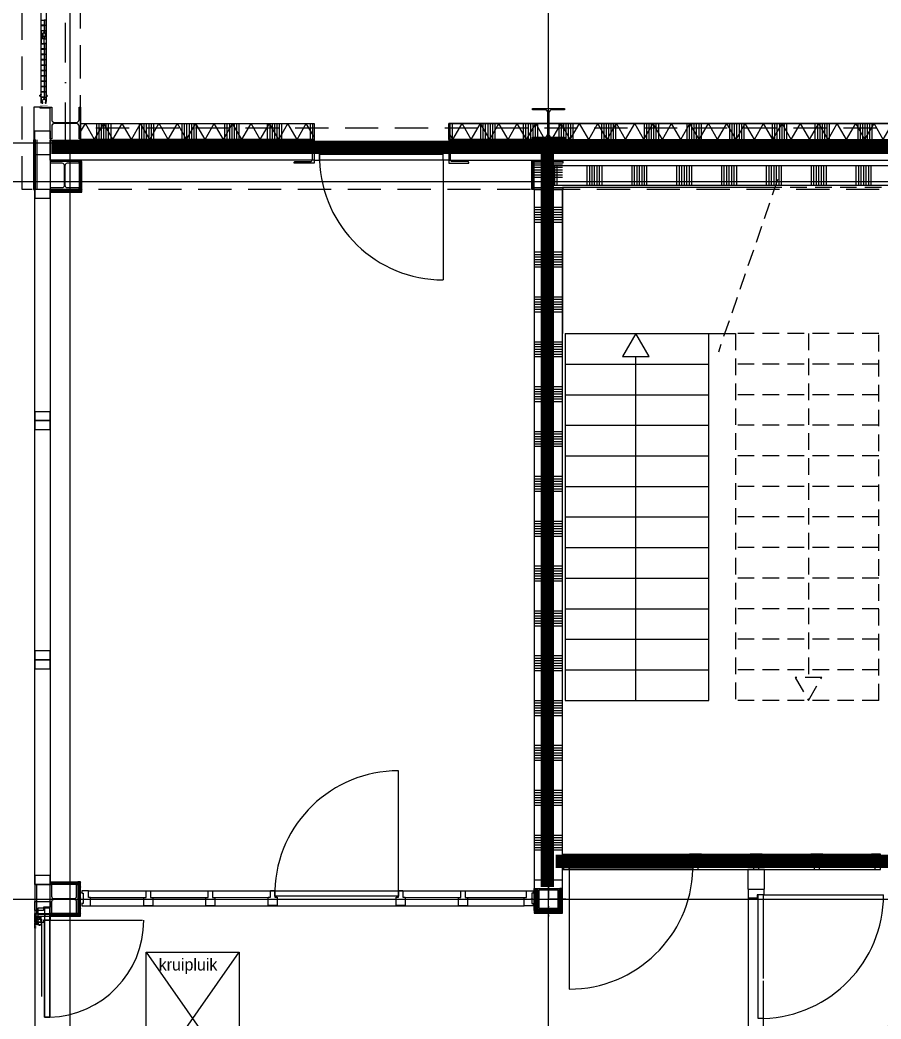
# Model space of a CAD drawing. Header units: millimetres. Extents: x -10134 to 185601, y -10232 to 93662.
# Drawn here: x 29807 to 36287, y 11418 to 18936 of the extents above; entities that cross this region are included whole.
import ezdxf

# ---------------------------------------------------------------- set-up
doc = ezdxf.new("R2010")
doc.units = ezdxf.units.MM
doc.header["$LTSCALE"] = 100
for name, pattern in [('B0301', [2.5, 1.25, -0.625, 0, -0.625]), ('B0302', [6, 3, -1.5, 0, -1.5]), ('B0402', [1.875, 1.25, -0.625]), ('B0403', [3.75, 2.5, -1.25]), ('HIDDEN', [9.525, 6.35, -3.175])]:
    doc.linetypes.add(name, pattern=pattern)
for name, color, linetype in [('A--L21', 8, 'Continuous'), ('A--L22', 8, 'Continuous'), ('A--L24', 8, 'Continuous'), ('A--L28', 8, 'Continuous'), ('A--L31', 8, 'Continuous'), ('A--L32', 8, 'Continuous'), ('A--L65', 1, 'Continuous'), ('A-A22', 8, 'Continuous'), ('AL$7A---_STRAMIEN', 1, 'Continuous'), ('ARCEER_ISO', 8, 'Continuous')]:
    doc.layers.add(name, color=color, linetype=linetype)
doc.styles.get("Standard").update_dxf_attribs({"font": 'b-gbp3.shx'})
pattern_1 = [(225, (30079.8289, 18486.5482), (0.3535534, -0.3535534), []), (315, (30079.8289, 18486.5482), (1.0606602, -0.3535534), [1.25, -0.75])]

msp = doc.modelspace()

# ---------------------------------------------------------------- hatches: boundary and pattern name
at = {"layer": 'A--L21'}
h = msp.add_hatch(dxfattribs=at)
h.set_pattern_fill('ANSI38', color=256, scale=4, angle=-180, style=0)
h.set_pattern_definition(pattern_1)
edge = h.paths.add_edge_path()
edge.add_arc((29963.9, 18369.5), 0.8, 78.27723, 180)
edge.add_line((29963.1, 18369.5), (29963.1, 18365.1))
edge.add_arc((29964.1, 18365.1), 1, 180, 238.76814)
edge.add_line((29963.6, 18364.3), (29964.7, 18359.6))
edge.add_arc((29964.1, 18357.7), 2, 0, 72.30359, ccw=False)
edge.add_arc((29965.6, 18357.7), 0.52, 184.18545, 357.82829, ccw=False)
edge.add_arc((29963.8, 18357.2), 1.37, 19.60333, 84.60406)
edge.add_arc((29972.6, 18366.6), 11.8, 179.50921, 222.36036, ccw=False)
edge.add_arc((29961, 18366.7), 0.202, 36.33934, 193.66752, ccw=False)
edge.add_line((29961.2, 18366.8), (29961.3, 18366.6))
edge.add_arc((29961.4, 18366.8), 0.2, 218.64283, 360)
edge.add_line((29961.6, 18366.8), (29961.6, 18368.5))
edge.add_arc((29961.4, 18368.5), 0.2, 360, 450)
edge.add_line((29961.4, 18368.7), (29959.7, 18368.7))
edge.add_arc((29959.5, 18367.6), 1.09, 80.83193, 201.37347)
edge.add_arc((29949.4, 18364.5), 9.57, -11.31157, 16.77065, ccw=False)
edge.add_arc((29958.5, 18362.7), 0.3, 270, 342.84231, ccw=False)
edge.add_line((29958.5, 18362.4), (29957.6, 18362.4))
edge.add_arc((29957.6, 18362.8), 0.4, 189.1527, 272.21654, ccw=False)
edge.add_line((29957.2, 18362.7), (29957, 18368.4))
edge.add_arc((29959, 18368.4), 2, 98.59263, 180.01479, ccw=False)
edge.add_line((29958.7, 18370.4), (29961.9, 18370.6))
edge.add_arc((29961.9, 18372.6), 2, 270.51276, 308.58413)
edge.add_line((29963.1, 18371), (29965.5, 18376.4))
edge.add_arc((29965.8, 18376.1), 0.4, -52.97068, 132.29592, ccw=False)
edge.add_line((29966, 18375.7), (29964.1, 18370.3))
h = msp.add_hatch(dxfattribs=at)
h.set_pattern_fill('ANSI33', color=256, scale=4, angle=-180, style=0)
h.set_pattern_definition([(225, (30079.8289, 18486.5482), (0.7071068, -0.7071068), []), (225, (30079.1218, 18486.5482), (0.7071068, -0.7071068), [0.5, -0.25])])
edge = h.paths.add_edge_path()
edge.add_arc((29977.1, 18288.7), 0.2, 224.99865, 270)
edge.add_line((29977.1, 18288.5), (29985.1, 18288.5))
edge.add_arc((29985.1, 18288.7), 0.2, 270, 314.99948)
edge.add_line((29985.3, 18288.5), (29985.4, 18288.6))
edge.add_arc((29985.5, 18288.5), 0.2, 45.00052, 134.99948, ccw=False)
edge.add_line((29985.7, 18288.6), (29985.8, 18288.5))
edge.add_arc((29985.9, 18288.7), 0.2, 225.00052, 270)
edge.add_line((29985.9, 18288.5), (29993.9, 18288.5))
edge.add_arc((29993.9, 18288.7), 0.2, 270, 315.00135)
edge.add_line((29994.1, 18288.5), (29994.5, 18288.9))
edge.add_arc((29994.6, 18288.8), 0.2, 90, 135.00135, ccw=False)
edge.add_line((29994.6, 18289), (30003.4, 18289))
edge.add_arc((30003.4, 18288.8), 0.2, 45.00051, 90, ccw=False)
edge.add_line((30003.6, 18288.9), (30004, 18288.5))
edge.add_arc((30004.1, 18288.7), 0.2, 225.00051, 270)
edge.add_line((30004.1, 18288.5), (30013.8, 18288.5))
edge.add_arc((30013.8, 18288.7), 0.2, 270, 360)
edge.add_line((30014, 18288.7), (30014, 18368.3))
edge.add_arc((30013.8, 18368.3), 0.2, 360, 450)
edge.add_line((30013.8, 18368.5), (30009.5, 18368.5))
edge.add_arc((30009.5, 18368.3), 0.2, 90, 180)
edge.add_line((30009.3, 18368.3), (30009.3, 18365.7))
edge.add_arc((30009.5, 18365.7), 0.2, 180, 270)
edge.add_line((30009.5, 18365.5), (30010.1, 18365.5))
edge.add_arc((30010.1, 18365.7), 0.2, 270, 360)
edge.add_line((30010.3, 18365.7), (30010.3, 18366.8))
edge.add_arc((30010.5, 18366.8), 0.2, 90, 180, ccw=False)
edge.add_line((30010.5, 18367), (30012.3, 18367))
edge.add_arc((30012.3, 18366.8), 0.2, 0, 90, ccw=False)
edge.add_line((30012.5, 18366.8), (30012.5, 18361.7))
edge.add_arc((30012.3, 18361.7), 0.2, -90, 0, ccw=False)
edge.add_line((30012.3, 18361.5), (30010.5, 18361.5))
edge.add_arc((30010.5, 18361.7), 0.2, 180, 270, ccw=False)
edge.add_line((30010.3, 18361.7), (30010.3, 18362.8))
edge.add_arc((30010.1, 18362.8), 0.2, 360, 450)
edge.add_line((30010.1, 18363), (30009.5, 18363))
edge.add_arc((30009.5, 18362.8), 0.2, 90, 180)
edge.add_line((30009.3, 18362.8), (30009.3, 18358.7))
edge.add_arc((30009.5, 18358.7), 0.2, 180, 270)
edge.add_line((30009.5, 18358.5), (30010.1, 18358.5))
edge.add_arc((30010.1, 18358.7), 0.2, 270, 360)
edge.add_line((30010.3, 18358.7), (30010.3, 18359.8))
edge.add_arc((30010.5, 18359.8), 0.2, 90, 180, ccw=False)
edge.add_line((30010.5, 18360), (30011.8, 18360))
edge.add_arc((30011.8, 18359.8), 0.2, 0, 90, ccw=False)
edge.add_line((30012, 18359.8), (30012, 18292.4))
edge.add_arc((30011.8, 18292.4), 0.2, -45.00044, 0, ccw=False)
edge.add_line((30012, 18292.2), (30010.3, 18290.5))
edge.add_arc((30010.1, 18290.7), 0.2, 270, 314.99956, ccw=False)
edge.add_line((30010.1, 18290.5), (29960.9, 18290.5))
edge.add_arc((29960.9, 18290.7), 0.2, 225, 270, ccw=False)
edge.add_line((29960.8, 18290.5), (29959.1, 18292.2))
edge.add_arc((29959.2, 18292.4), 0.2, 180, 225, ccw=False)
edge.add_line((29959, 18292.4), (29959, 18359.8))
edge.add_arc((29959.2, 18359.8), 0.2, 90, 180, ccw=False)
edge.add_line((29959.2, 18360), (29960.3, 18360))
edge.add_arc((29960.3, 18359.8), 0.2, 0, 90, ccw=False)
edge.add_line((29960.5, 18359.8), (29960.5, 18358.7))
edge.add_arc((29960.7, 18358.7), 0.2, 180, 270)
edge.add_line((29960.7, 18358.5), (29961.3, 18358.5))
edge.add_arc((29961.3, 18358.7), 0.2, 270, 360)
edge.add_line((29961.5, 18358.7), (29961.5, 18361.3))
edge.add_arc((29961.3, 18361.3), 0.2, 360, 450)
edge.add_line((29961.3, 18361.5), (29960.7, 18361.5))
edge.add_arc((29960.7, 18361.7), 0.2, 180, 270, ccw=False)
edge.add_line((29960.5, 18361.7), (29960.5, 18367.3))
edge.add_arc((29960.7, 18367.3), 0.2, 39.41335, 179.99321, ccw=False)
edge.add_line((29960.9, 18367.4), (29961.2, 18367))
edge.add_arc((29961.3, 18367.2), 0.2, 219.41893, 359.99879)
edge.add_line((29961.5, 18367.2), (29961.5, 18368.3))
edge.add_arc((29961.3, 18368.3), 0.2, 360, 450)
edge.add_line((29961.3, 18368.5), (29959.2, 18368.5))
edge.add_arc((29959.2, 18368.3), 0.2, 90, 180)
edge.add_line((29959, 18368.3), (29959, 18361.7))
edge.add_arc((29958.8, 18361.7), 0.2, -90, 0, ccw=False)
edge.add_line((29958.8, 18361.5), (29957.2, 18361.5))
edge.add_arc((29957.2, 18361.3), 0.2, 90, 180)
edge.add_line((29957, 18361.3), (29957, 18288.7))
edge.add_arc((29957.2, 18288.7), 0.2, 180, 270)
edge.add_line((29957.2, 18288.5), (29966.9, 18288.5))
edge.add_arc((29966.9, 18288.7), 0.2, 270, 314.99966)
edge.add_line((29967.1, 18288.5), (29967.5, 18288.9))
edge.add_arc((29967.6, 18288.8), 0.2, 90, 134.99966, ccw=False)
edge.add_line((29967.6, 18289), (29976.4, 18289))
edge.add_arc((29976.4, 18288.8), 0.2, 44.99865, 90, ccw=False)
edge.add_line((29976.6, 18288.9), (29977, 18288.5))
h = msp.add_hatch(dxfattribs=at)
h.set_pattern_fill('ANSI38', color=256, scale=4, angle=-180, style=0)
h.set_pattern_definition(pattern_1)
edge = h.paths.add_edge_path(flags=16)
edge.add_line((30009.6, 18363.6), (30010.8, 18363.6))
edge.add_arc((30010.8, 18364.2), 0.6, 270, 450)
edge.add_line((30010.8, 18364.8), (30009.6, 18364.8))
edge.add_arc((30009.6, 18364.2), 0.6, 90, 270)
edge = h.paths.add_edge_path()
edge.add_arc((30006.5, 18360.8), 0.2, 127.31887, 242.7921)
edge.add_line((30006.4, 18360.6), (30007.5, 18360))
edge.add_line((30007.5, 18360), (30009.3, 18360))
edge.add_line((30009.3, 18360), (30009.3, 18362.4))
edge.add_arc((30009.3, 18362.7), 0.3, 90, 270, ccw=False)
edge.add_line((30009.3, 18363), (30010.8, 18363))
edge.add_arc((30010.8, 18362.8), 0.2, 31.46415, 90, ccw=False)
edge.add_line((30010.9, 18362.9), (30011, 18362.5))
edge.add_arc((30011.2, 18362.6), 0.2, 201.58348, 321.09158)
edge.add_line((30011.4, 18362.4), (30012, 18363.6))
edge.add_arc((30011.2, 18364.2), 1, 322.16156, 360)
edge.add_arc((30011.2, 18364.2), 1, 360, 397.83844)
edge.add_line((30012, 18364.8), (30011.4, 18366))
edge.add_arc((30011.2, 18365.9), 0.2, 38.90842, 158.41652)
edge.add_line((30011, 18365.9), (30010.9, 18365.6))
edge.add_arc((30010.8, 18365.7), 0.2, 270, 328.53585, ccw=False)
edge.add_line((30010.8, 18365.5), (30009.3, 18365.5))
edge.add_arc((30009.3, 18365.8), 0.3, 90, 270, ccw=False)
edge.add_line((30009.3, 18366.1), (30009.3, 18368.3))
edge.add_line((30009.3, 18368.3), (30006.6, 18373.4))
edge.add_arc((30006.4, 18373.1), 0.4, 54.19717, 228.93687)
edge.add_line((30006.1, 18372.8), (30006.8, 18368.1))
edge.add_arc((30005.9, 18367.1), 1.4, -47.82271, 46.37424, ccw=False)
edge.add_line((30006.8, 18366.1), (30006, 18365.1))
edge.add_arc((30006.2, 18364.9), 0.3, 135.97264, 293.0149)
edge.add_line((30006.4, 18364.6), (30007.1, 18365.4))
edge.add_arc((30007.3, 18365.3), 0.2, 0, 130.99552, ccw=False)
edge.add_line((30007.5, 18365.3), (30007.5, 18364.1))
edge.add_arc((30007.3, 18364.1), 0.2, -57.35877, 0, ccw=False)
edge.add_line((30007.4, 18363.9), (30006.4, 18363.1))
edge.add_arc((30006.5, 18363), 0.2, 126.24025, 233.05371)
edge.add_line((30006.4, 18362.8), (30007.4, 18362.1))
edge.add_arc((30007.3, 18361.9), 0.2, -66.89387, 66.89387, ccw=False)
edge.add_line((30007.4, 18361.7), (30006.4, 18360.9))
at = {"layer": 'A--L28'}
h = msp.add_hatch(dxfattribs=at)
h.set_pattern_fill('ANSI31', color=256, scale=2.6, angle=225, style=0)
h.set_pattern_definition([(270, (30251.381, 17900.62), (8.255, -4e-15), [])])
h.paths.add_polyline_path([(30254, 17870.6), (30254, 17640.6), (30274, 17640.6), (30274, 17870.6)])
h = msp.add_hatch(dxfattribs=at)
h.set_pattern_fill('ZIGZAG', color=256, scale=8.908432, angle=225, style=0)
h.set_pattern_definition([(225, (30234.01, 17979.647), (-1e-14, -40), [28.2843, -28.2843]), (315, (30214.01, 17959.647), (40, -1e-14), [28.2843, -28.2843])])
h.paths.add_polyline_path([(30254, 17870.6), (30254, 17640.6), (30274, 17640.6), (30274, 17870.6)])
h = msp.add_hatch(dxfattribs=at)
h.set_pattern_fill('ZIGZAG', color=256, scale=6.681324, angle=225, style=0)
h.set_pattern_definition([(315, (33689.009, 17962.39), (1e-14, -30), [21.2132, -21.2132]), (225, (33704.009, 17947.39), (-30, -1e-14), [21.2132, -21.2132])])
h.paths.add_polyline_path([(33674, 17880.6), (33674, 17660.6), (33659, 17660.6), (33659, 17880.6)])
h = msp.add_hatch(dxfattribs=at)
h.set_pattern_fill('ANSI31', color=256, scale=1.95, angle=225, style=0)
h.set_pattern_definition([(270, (33675.9794, 17903.12), (-6.19125, -3e-15), [])])
h.paths.add_polyline_path([(33674, 17880.6), (33674, 17660.6), (33659, 17660.6), (33659, 17880.6)])
h = msp.add_hatch(dxfattribs=at)
h.set_pattern_fill('ZIGZAG', color=256, scale=8.908432, angle=135, style=0)
h.set_pattern_definition([(135, (30333.035, 17680.62), (-40, 1e-14), [28.2843, -28.2843]), (225, (30313.035, 17700.62), (-1e-14, -40), [28.2843, -28.2843])])
h.paths.add_polyline_path([(30254, 17660.6), (30034, 17660.6), (30034, 17640.6), (30254, 17640.6)])
h = msp.add_hatch(dxfattribs=at)
h.set_pattern_fill('ANSI31', color=256, scale=2.6, angle=135, style=0)
h.set_pattern_definition([(180, (30254.009, 17663.248), (-3e-15, -8.255), [])])
h.paths.add_polyline_path([(30254, 17660.6), (30034, 17660.6), (30034, 17640.6), (30254, 17640.6)])
h = msp.add_hatch(dxfattribs=at)
h.set_pattern_fill('ANSI31', color=256, scale=2.6, angle=135, style=0)
h.set_pattern_definition([(180, (30244.009, 12427.993), (-6e-15, 8.255), [])])
h.paths.add_polyline_path([(30244, 12430.6), (30034, 12430.6), (30034, 12450.6), (30244, 12450.6)])
h = msp.add_hatch(dxfattribs=at)
h.set_pattern_fill('ZIGZAG', color=256, scale=8.908432, angle=135, style=0)
h.set_pattern_definition([(225, (30323.035, 12410.62), (-40, -3e-14), [28.2843, -28.2843]), (135, (30303.035, 12390.62), (-3e-14, 40), [28.2843, -28.2843])])
h.paths.add_polyline_path([(30244, 12430.6), (30034, 12430.6), (30034, 12450.6), (30244, 12450.6)])
h = msp.add_hatch(dxfattribs=at)
h.set_pattern_fill('ZIGZAG', color=256, scale=8.908432, angle=225, style=0)
h.set_pattern_definition([(225, (30224.01, 12529.647), (-1e-14, -40), [28.2843, -28.2843]), (315, (30204.01, 12509.647), (40, -1e-14), [28.2843, -28.2843])])
h.paths.add_polyline_path([(30244, 12450.6), (30244, 12190.6), (30264, 12190.6), (30264, 12450.6)])
h = msp.add_hatch(dxfattribs=at)
h.set_pattern_fill('ANSI31', color=256, scale=2.6, angle=225, style=0)
h.set_pattern_definition([(270, (30241.381, 12450.62), (8.255, -4e-15), [])])
h.paths.add_polyline_path([(30244, 12450.6), (30244, 12190.6), (30264, 12190.6), (30264, 12450.6)])
h = msp.add_hatch(dxfattribs=at)
h.set_pattern_fill('ZIGZAG', color=256, scale=8.908432, angle=225, style=0)
h.set_pattern_definition([(315, (33717.01, 12552.647), (1e-14, -40), [28.2843, -28.2843]), (225, (33737.01, 12532.647), (-40, -1e-14), [28.2843, -28.2843])])
h.paths.add_polyline_path([(33697, 12400.6), (33697, 12233.6), (33677, 12233.6), (33677, 12400.6)])
h = msp.add_hatch(dxfattribs=at)
h.set_pattern_fill('ANSI31', color=256, scale=2.6, angle=225, style=0)
h.set_pattern_definition([(270, (33699.636, 12473.62), (-8.255, -4e-15), [])])
h.paths.add_polyline_path([(33697, 12400.6), (33697, 12233.6), (33677, 12233.6), (33677, 12400.6)])
h = msp.add_hatch(dxfattribs=at)
h.set_pattern_fill('ANSI31', color=256, scale=2.6, angle=225, style=0)
h.set_pattern_definition([(270, (33868.381, 12473.62), (8.255, -4e-15), [])])
h.paths.add_polyline_path([(33871, 12400.6), (33871, 12233.6), (33891, 12233.6), (33891, 12400.6)])
h = msp.add_hatch(dxfattribs=at)
h.set_pattern_fill('ZIGZAG', color=256, scale=8.908432, angle=225, style=0)
h.set_pattern_definition([(225, (33851.01, 12552.647), (-1e-14, -40), [28.2843, -28.2843]), (315, (33831.01, 12532.647), (40, -1e-14), [28.2843, -28.2843])])
h.paths.add_polyline_path([(33871, 12400.6), (33871, 12233.6), (33891, 12233.6), (33891, 12400.6)])
h = msp.add_hatch(dxfattribs=at)
h.set_pattern_fill('ANSI31', color=256, scale=2.6, angle=135, style=0)
h.set_pattern_definition([(180, (30244.009, 12213.248), (-3e-15, -8.255), [])])
h.paths.add_polyline_path([(30244, 12210.6), (30034, 12210.6), (30034, 12190.6), (30244, 12190.6)])
h = msp.add_hatch(dxfattribs=at)
h.set_pattern_fill('ZIGZAG', color=256, scale=8.908432, angle=135, style=0)
h.set_pattern_definition([(135, (30323.035, 12230.62), (-40, 1e-14), [28.2843, -28.2843]), (225, (30303.035, 12250.62), (-1e-14, -40), [28.2843, -28.2843])])
h.paths.add_polyline_path([(30244, 12210.6), (30034, 12210.6), (30034, 12190.6), (30244, 12190.6)])
h = msp.add_hatch(dxfattribs=at)
h.set_pattern_fill('ZIGZAG', color=256, scale=8.908432, angle=135, style=0)
h.set_pattern_definition([(135, (33973.035, 12253.62), (-40, 1e-14), [28.2843, -28.2843]), (225, (33953.035, 12273.62), (-1e-14, -40), [28.2843, -28.2843])])
h.paths.add_polyline_path([(33891, 12233.6), (33677, 12233.6), (33677, 12213.6), (33891, 12213.6)])
h = msp.add_hatch(dxfattribs=at)
h.set_pattern_fill('ANSI31', color=256, scale=2.6, angle=135, style=0)
h.set_pattern_definition([(180, (33894.009, 12236.248), (-3e-15, -8.255), [])])
h.paths.add_polyline_path([(33891, 12233.6), (33677, 12233.6), (33677, 12213.6), (33891, 12213.6)])
at = {"layer": 'A-A22'}
h = msp.add_hatch(dxfattribs=at)
h.set_pattern_fill('SWAND', color=256, scale=2.857143, style=0)
h.set_pattern_definition([(270, (55563.84, 6379.08), (321.4286, -2e-14), []), (270, (55545.98, 6379.08), (321.4286, -2e-14), []), (270, (55528.12, 6379.08), (321.4286, -2e-14), []), (270, (55510.27, 6379.08), (321.4286, -2e-14), []), (270, (55492.4, 6379.08), (321.4286, -2e-14), []), (270, (55474.55, 6379.08), (321.4286, -2e-14), []), (270, (55456.7, 6379.08), (321.4286, -2e-14), [])])
h.paths.add_polyline_path([(30264, 18030.6), (30264, 18155.6), (32020, 18155.6), (32020, 18030.6)])
h = msp.add_hatch(dxfattribs=at)
h.set_pattern_fill('SWAND', color=256, scale=2.857143, style=0)
h.set_pattern_definition([(270, (9490.1, 6379.08), (-321.4286, -2e-14), []), (270, (9507.96, 6379.08), (-321.4286, -2e-14), []), (270, (9525.82, 6379.08), (-321.4286, -2e-14), []), (270, (9543.68, 6379.08), (-321.4286, -2e-14), []), (270, (9561.53, 6379.08), (-321.4286, -2e-14), []), (270, (9579.4, 6379.08), (-321.4286, -2e-14), []), (270, (9597.25, 6379.08), (-321.4286, -2e-14), [])])
h.paths.add_polyline_path([(33780.3, 18030.6), (33780.3, 18155.6), (33034, 18155.6), (33034, 18030.6)])
h = msp.add_hatch(dxfattribs=at)
h.set_pattern_fill('SWAND', color=256, scale=2.857143, style=0)
h.set_pattern_definition([(270, (58077.9, 6379.08), (321.4286, -2e-14), []), (270, (58060.06, 6379.08), (321.4286, -2e-14), []), (270, (58042.2, 6379.08), (321.4286, -2e-14), []), (270, (58024.34, 6379.08), (321.4286, -2e-14), []), (270, (58006.5, 6379.08), (321.4286, -2e-14), []), (270, (57988.63, 6379.08), (321.4286, -2e-14), []), (270, (57970.77, 6379.08), (321.4286, -2e-14), [])])
h.paths.add_polyline_path([(33787.8, 18030.6), (33787.8, 18155.6), (37380.3, 18155.6), (37380.3, 18030.6)])
h = msp.add_hatch(dxfattribs=at)
h.set_pattern_fill('SWAND', color=256, scale=3, angle=270, style=0)
h.set_pattern_definition([(0, (19338.1, 16852.16), (8e-14, 337.5), []), (0, (19338.1, 16833.4), (8e-14, 337.5), []), (0, (19338.1, 16814.66), (8e-14, 337.5), []), (0, (19338.1, 16795.9), (8e-14, 337.5), []), (0, (19338.1, 16777.16), (8e-14, 337.5), []), (0, (19338.1, 16758.4), (8e-14, 337.5), []), (0, (19338.1, 16739.66), (8e-14, 337.5), [])])
h.paths.add_polyline_path([(33891, 12461.1), (33677, 12461.1), (33677, 17847.6), (33891, 17847.6)])
h = msp.add_hatch(dxfattribs=at)
h.set_pattern_fill('SWAND', color=256, scale=3, angle=180, style=0)
h.set_pattern_definition([(270, (19338.1, 16852.16), (337.5, -6e-14), []), (270, (19319.35, 16852.16), (337.5, -6e-14), []), (270, (19300.6, 16852.16), (337.5, -6e-14), []), (270, (19281.85, 16852.16), (337.5, -6e-14), []), (270, (19263.1, 16852.16), (337.5, -6e-14), []), (270, (19244.35, 16852.16), (337.5, -6e-14), []), (270, (19225.6, 16852.16), (337.5, -6e-14), [])])
edge = h.paths.add_edge_path()
edge.add_line((33787.5, 17840.6), (36556, 17840.6))
edge.add_line((36556, 17840.6), (36556, 17690.6))
edge.add_line((36556, 17690.6), (33787.5, 17690.6))
at = {"layer": 'ARCEER_ISO'}
h = msp.add_hatch(dxfattribs=at)
h.set_pattern_fill('ISOLA', color=256, scale=120, style=0)
h.set_pattern_definition([(120, (33555.52, 18035.62), (103.923, 60), []), (60, (33555.52, 18035.62), (103.923, -60), [])])
h.paths.add_polyline_path([(32020, 18035.6), (30264, 18035.6), (30264, 18155.6), (32020, 18155.6)])
h = msp.add_hatch(dxfattribs=at)
h.set_pattern_fill('ISOLA', color=256, scale=120, style=0)
h.set_pattern_definition([(120, (32926.3, 18035.62), (103.923, 60), []), (60, (32926.3, 18035.62), (103.923, -60), [])])
h.paths.add_polyline_path([(33780.3, 18035.6), (33033.7, 18035.6), (33033.7, 18155.6), (33780.3, 18155.6)])
h = msp.add_hatch(dxfattribs=at)
h.set_pattern_fill('ISOLA', color=256, scale=120, style=0)
h.set_pattern_definition([(60, (34641.46, 18035.62), (-103.923, 60), []), (120, (34641.46, 18035.62), (-103.923, -60), [])])
h.paths.add_polyline_path([(33787.8, 18035.6), (37380.3, 18035.6), (37380.3, 18155.6), (33787.8, 18155.6)])

# ---------------------------------------------------------------- linework, layer by layer
at = {"layer": 'A--L21', "linetype": 'B0403'}
for p, q in [((29824, 17660.6), (29824, 88370.6)), ((30264, 18120.6), (30264, 45510.6))]:
    msp.add_line(p, q, dxfattribs=at)
at = {"layer": 'A--L21'}
for p, q in [((30014, 18368.2), (30014, 18367)), ((29935, 18033.6), (29935, 17660.6))]:
    msp.add_line(p, q, dxfattribs=at)
for points in [[(29965.3, 19309.4), (29965.3, 18812.2), (29968.2, 18812.2, 0.615588), (29969.5, 18814.6, -0.001528), (29968.6, 18815.7, -0.603288), (29969.6, 18818), (29974.7, 18818, -0.414214), (29974.9, 18817.8), (29974.9, 18810.9, 0.414214), (29975.1, 18810.7), (29978.9, 18810.7, 0.230022), (29980.3, 18811.4, 0.182419), (29980.4, 18812.8, -0.086574), (29977.9, 18821.9)], [(29977.7, 18822.1, -0.786352), (29979.8, 18834, 0.289246), (29980, 18834.1, -0.649582), (29997.3, 18834.8, -0.228645), (29997.8, 18815.2, 0.241202), (29998, 18811.6, 0.267949), (29999.7, 18810.7), (30003.2, 18810.7, 0.414214), (30004.8, 18812.2), (30004.8, 18821.9), (30006, 18821.9), (30006, 19319.1)], [(29977.7, 18321.8, -0.786352), (29979.8, 18333.7, 0.289246), (29980, 18333.8, -0.649582), (29997.3, 18334.6, -0.228645), (29997.8, 18315, 0.241202), (29998, 18311.4, 0.267949), (29999.7, 18310.4), (30003.2, 18310.4, 0.414214), (30004.8, 18311.9), (30004.8, 18321.6), (30006, 18321.6), (30006, 18818.8), (30005, 18818.8), (30005, 18810.7), (29998.7, 18810.7, -0.614899), (29996.9, 18814.2, 0.235201), (29997.2, 18834.5, 0.299118), (29988.8, 18839.9, 0.299118), (29980.5, 18834.5, 0.235201), (29980.7, 18814.2, -0.614899), (29978.9, 18810.7), (29974.9, 18810.7), (29974.9, 18803.3), (29969.7, 18803.3, -0.538226), (29968.4, 18805.4, -0.051879), (29969.6, 18806.6, 0.668905), (29968.4, 18809.1), (29965.3, 18809.1), (29965.3, 18311.9), (29968.2, 18311.9, 0.615588), (29969.5, 18314.3, -0.001528), (29968.6, 18315.5, -0.603288), (29969.6, 18317.8), (29974.7, 18317.8, -0.414214), (29974.9, 18317.6), (29974.9, 18310.6, 0.414214), (29975.1, 18310.4), (29978.9, 18310.4, 0.230022), (29980.3, 18311.2, 0.182419), (29980.4, 18312.5, -0.086574), (29977.9, 18321.6)], [(29981.5, 18834.1, -0.299118), (29988.8, 18838.9, -0.299118), (29996.2, 18834.1, -0.232962), (29996.1, 18814.8, 0.291468), (29995.9, 18811.3, -0.569521), (29995.5, 18810.7), (29982.2, 18810.7, -0.569521), (29981.8, 18811.3, 0.280699), (29981.6, 18814.7, -0.235201), (29981.4, 18834, -0.235201)], [(29998.2, 18835.3, -0.228645), (29998.8, 18814.8, 0.106177), (29998.5, 18813.6, 0.414214), (30000.4, 18811.7), (30002.2, 18811.7, 0.414214), (30003.8, 18813.2), (30003.8, 18822.9), (30005, 18822.9), (30005, 18828), (30005, 18853.6), (29989, 18853.6), (29989, 18841.1, -0.279737), (29998.2, 18835.3)], [(29998.2, 18335, -0.228645), (29998.8, 18314.6, 0.106177), (29998.5, 18313.4, 0.414214), (30000.4, 18311.4), (30002.2, 18311.4, 0.414214), (30003.8, 18313), (30003.8, 18322.6), (30005, 18322.6), (30005, 18327.7), (30005, 18353.4), (29989, 18353.4), (29989, 18340.9, -0.279737), (29998.2, 18335)]]:
    msp.add_lwpolyline(points, format="xyb", dxfattribs=at)
for points in [[(29988.4, 18895.9), (29966.3, 18895.9), (29966.3, 18935.1), (29988.4, 18935.1)], [(29988.4, 18854.7), (29966.3, 18854.7), (29966.3, 18894.9), (29988.4, 18894.9)], [(30005, 18935.1), (29989, 18935.1), (29989, 18895.9), (30005, 18895.9)], [(30005, 18894.9), (29989, 18894.9), (29989, 18854.7), (30005, 18854.7)], [(30005, 18809.6), (29989, 18809.6), (29989, 18794.4), (30005, 18794.4)], [(29966.3, 18793.3), (29966.3, 18757.7), (29988.4, 18757.7), (29988.4, 18793.3)], [(29988.4, 18717.4), (29966.3, 18717.4), (29966.3, 18756.6), (29988.4, 18756.6)], [(30005, 18757.7), (29989, 18757.7), (29989, 18793.3), (30005, 18793.3)], [(30005, 18756.6), (29989, 18756.6), (29989, 18717.4), (30005, 18717.4)], [(29988.4, 18677.2), (29966.3, 18677.2), (29966.3, 18716.4), (29988.4, 18716.4)], [(29988.4, 18637), (29966.3, 18637), (29966.3, 18676.2), (29988.4, 18676.2)], [(30005, 18716.4), (29989, 18716.4), (29989, 18677.2), (30005, 18677.2)], [(30005, 18676.2), (29989, 18676.2), (29989, 18637), (30005, 18637)], [(29988.4, 18596.8), (29966.3, 18596.8), (29966.3, 18636), (29988.4, 18636)], [(29988.4, 18556.5), (29966.3, 18556.5), (29966.3, 18595.7), (29988.4, 18595.7)], [(30005, 18636), (29989, 18636), (29989, 18596.8), (30005, 18596.8)], [(30005, 18595.7), (29989, 18595.7), (29989, 18556.5), (30005, 18556.5)], [(29988.4, 18516.3), (29966.3, 18516.3), (29966.3, 18555.5), (29988.4, 18555.5)], [(29988.4, 18476.1), (29966.3, 18476.1), (29966.3, 18515.3), (29988.4, 18515.3)], [(30005, 18555.5), (29989, 18555.5), (29989, 18516.3), (30005, 18516.3)], [(30005, 18515.3), (29989, 18515.3), (29989, 18476.1), (30005, 18476.1)], [(29988.4, 18435.9), (29966.3, 18435.9), (29966.3, 18475.1), (29988.4, 18475.1)], [(29988.4, 18395.6), (29966.3, 18395.6), (29966.3, 18434.8), (29988.4, 18434.8)], [(30005, 18475.1), (29989, 18475.1), (29989, 18435.9), (30005, 18435.9)], [(30005, 18434.8), (29989, 18434.8), (29989, 18395.6), (30005, 18395.6)], [(29988.4, 18354.4), (29966.3, 18354.4), (29966.3, 18394.6), (29988.4, 18394.6)], [(30005, 18394.6), (29989, 18394.6), (29989, 18354.4), (30005, 18354.4)], [(29959, 18280.6), (30034, 18280.6), (30034, 18272.6), (29959, 18272.6)], [(32020, 18035.6), (30264, 18035.6), (30264, 18155.6), (32020, 18155.6)], [(33780.3, 18035.6), (33033.7, 18035.6), (33033.7, 18155.6), (33780.3, 18155.6)], [(33787.8, 18035.6), (37380.3, 18035.6), (37380.3, 18155.6), (33787.8, 18155.6)], [(29925, 18033.6), (29910, 18033.6), (29910, 17660.6), (29925, 17660.6)], [(29935, 12430.6), (29920, 12430.6), (29920, 12210.6), (29935, 12210.6)]]:
    msp.add_lwpolyline(points, close=True, dxfattribs=at)
for points in [[(29969.6, 18819.1), (29975.7, 18819.1, -0.414214), (29975.9, 18818.9), (29975.9, 18811.7), (29978.4, 18811.7, 0.552588), (29979.3, 18813, -0.086098), (29976.9, 18821.3, -0.731767), (29979.2, 18834.9, -0.283426), (29988.4, 18841.1), (29988.4, 18853.6), (29966.3, 18853.6), (29966.3, 18828), (29966.3, 18813.2), (29968.5, 18813.2, 0.695606), (29968.8, 18814, -0.105395), (29967.8, 18815, -0.031809), (29967.5, 18815.8, -0.53387)], [(29969.7, 18802.3), (29975.9, 18802.3), (29975.9, 18809.6), (29988.4, 18809.6), (29988.4, 18794.4), (29966.3, 18794.4), (29966.3, 18808.1), (29968.6, 18808.1, -0.652088), (29968.9, 18807.4, 0.105395), (29967.9, 18806.4, 0.031809), (29967.5, 18805.5, 0.53387)], [(29969.6, 18318.8), (29975.7, 18318.8, -0.414214), (29975.9, 18318.6), (29975.9, 18311.4), (29978.4, 18311.4, 0.552588), (29979.3, 18312.7, -0.086098), (29976.9, 18321.1, -0.731767), (29979.2, 18334.7, -0.283426), (29988.4, 18340.8), (29988.4, 18353.4), (29966.3, 18353.4), (29966.3, 18327.7), (29966.3, 18313), (29968.5, 18313, 0.695606), (29968.8, 18313.7, -0.105395), (29967.8, 18314.7, -0.031809), (29967.5, 18315.6, -0.53387)], [(31870, 17858.6), (31870, 17862.6, -0.414214), (31878, 17870.6), (31992, 17870.6, 0.414214), (32008, 17886.6), (32008, 18000.6, -0.414214), (32016, 18008.6), (32020, 18008.6), (32020, 17858.6)], [(33184, 17858.6), (33184, 17862.6, 0.414214), (33176, 17870.6), (33062, 17870.6, -0.414214), (33046, 17886.6), (33046, 18000.6, 0.414214), (33038, 18008.6), (33034, 18008.6), (33034, 17858.6)]]:
    msp.add_lwpolyline(points, format="xyb", close=True, dxfattribs=at)
at = {"layer": 'A--L21', "linetype": 'Continuous'}
for points in [[(29964.1, 18370.3, 0.475492), (29963.1, 18369.5), (29963.1, 18365.1, 0.262197), (29963.6, 18364.3), (29964.7, 18359.6, -0.326385), (29966.1, 18357.7, -0.946007), (29965.1, 18357.7, 0.291477), (29963.9, 18358.6, -0.189183), (29960.8, 18366.7, -0.819425), (29961.2, 18366.8), (29961.3, 18366.6, 0.70907), (29961.6, 18366.8), (29961.6, 18368.5, 0.414214), (29961.4, 18368.7), (29959.7, 18368.7, 0.580505), (29958.5, 18367.2, -0.123149), (29958.7, 18362.6, -0.328988), (29958.5, 18362.4), (29957.6, 18362.4, -0.379185), (29957.2, 18362.7), (29957, 18368.4, -0.371014), (29958.7, 18370.4), (29961.9, 18370.6, 0.167663), (29963.1, 18371), (29965.5, 18376.4, -1.047049), (29966, 18375.7)], [(30006.4, 18360.9, 0.551308), (30006.4, 18360.6), (30007.5, 18360), (30009.3, 18360), (30009.3, 18362.4, -1), (30009.3, 18363), (30010.8, 18363, -0.261114), (30010.9, 18362.9), (30011, 18362.5, 0.574492), (30011.4, 18362.4), (30012, 18363.6, 0.166618), (30012.2, 18364.2, 0.166618), (30012, 18364.8), (30011.4, 18366, 0.574492), (30011, 18365.9), (30010.9, 18365.6, -0.261114), (30010.8, 18365.5), (30009.3, 18365.5, -1), (30009.3, 18366.1), (30009.3, 18368.3), (30006.6, 18373.4, 0.955117), (30006.1, 18372.8), (30006.8, 18368.1, -0.435835), (30006.8, 18366.1), (30006, 18365.1, 0.817342), (30006.4, 18364.6), (30007.1, 18365.4, -0.643194), (30007.5, 18365.3), (30007.5, 18364.1, -0.255635), (30007.4, 18363.9), (30006.4, 18363.1, 0.503021), (30006.4, 18362.8), (30007.4, 18362.1, -0.660555), (30007.4, 18361.7)], [(30009.6, 18363.6), (30010.8, 18363.6, 1), (30010.8, 18364.8), (30009.6, 18364.8, 1)]]:
    msp.add_lwpolyline(points, format="xyb", close=True, dxfattribs=at)
at = {"layer": 'A--L21'}
msp.add_lwpolyline([(30034, 17920.6), (29914, 17920.6), (29914, 18282.6), (29974, 18282.6)], dxfattribs=at)
for centre in [(29977.7, 18821.9), (29977.7, 18321.6)]:
    msp.add_arc(centre, 0.204, 5.51216, 66.5563, dxfattribs=at)
at = {"layer": 'A--L22', "linetype": 'B0403'}
for p, q in [((53504, 18120.6), (30264, 18120.6)), ((53524, 17660.6), (29824, 17660.6))]:
    msp.add_line(p, q, dxfattribs=at)
at = {"layer": 'A--L22'}
for p, q in [((33787.5, 17840.6), (33787.5, 17690.6)), ((29920, 12147.6), (29920, 10631.1)), ((30756.6, 10921.1), (31456.6, 11921.1)), ((30756.6, 11921.1), (31456.6, 10921.1))]:
    msp.add_line(p, q, dxfattribs=at)
for points in [[(30264, 18030.6), (30264, 18155.6), (32020, 18155.6), (32020, 18030.6)], [(33780.3, 18030.6), (33780.3, 18155.6), (33034, 18155.6), (33034, 18030.6)], [(33787.8, 18030.6), (33787.8, 18155.6), (37380.3, 18155.6), (37380.3, 18030.6)], [(30034, 17880.6), (30034, 18030.6), (32020, 18030.6), (32020, 17880.6)], [(38591, 17880.6), (38591, 18030.6), (33034, 18030.6), (33034, 17880.6)], [(33677, 12400.6), (33891, 12400.6), (33891, 17660.6), (33677, 17660.6)], [(35285.2, 12393.9), (35410.2, 12393.9), (35410.2, 12543.6), (35285.2, 12543.6)], [(30756.6, 11921.1), (31456.6, 11921.1), (31456.6, 10921.1), (30756.6, 10921.1)]]:
    msp.add_lwpolyline(points, close=True, dxfattribs=at)
msp.add_lwpolyline([(33787.5, 17840.6), (36556, 17840.6), (36556, 17690.6), (33787.5, 17690.6)], dxfattribs=at)
at = {"layer": 'A--L24', "linetype": 'ByBlock'}
for p, q in [((35488.7, 17675.6), (33891, 17675.6)), ((33891, 17660.6), (33891, 16575.6)), ((33911, 16575.6), (33911, 13815.6)), ((33911, 16575.6), (34991, 16575.6)), ((34441, 16575.6), (34341, 16402.4)), ((34541, 16402.4), (34441, 16575.6)), ((34991, 13815.6), (34991, 16575.6)), ((34991, 16575.6), (35110.5, 16575.6)), ((35110.5, 16575.6), (35191, 16575.6)), ((34341, 16402.4), (34541, 16402.4)), ((34441, 13815.6), (34441, 16402.4)), ((33911, 16345.6), (34991, 16345.6)), ((33911, 16115.6), (34991, 16115.6)), ((33911, 15885.6), (34991, 15885.6)), ((33911, 15655.6), (34991, 15655.6)), ((33911, 15425.6), (34991, 15425.6)), ((33911, 15195.6), (34991, 15195.6)), ((33911, 14965.6), (34991, 14965.6)), ((33911, 14735.6), (34991, 14735.6)), ((33911, 14505.6), (34991, 14505.6)), ((33911, 14275.6), (34991, 14275.6)), ((33911, 14045.6), (34991, 14045.6)), ((33911, 13815.6), (34991, 13815.6))]:
    msp.add_line(p, q, dxfattribs=at)
at = {"layer": 'A--L24', "linetype": 'B0402'}
for p, q in [((35509.2, 17735), (35062.8, 16437)), ((36291, 17675.6), (35488.7, 17675.6)), ((36271, 16575.6), (35191, 16575.6)), ((35191, 16575.6), (35191, 13815.6)), ((35741, 16575.6), (35741, 13988.8)), ((36271, 13815.6), (36271, 16575.6)), ((36271, 16345.6), (35191, 16345.6)), ((36271, 16115.6), (35191, 16115.6)), ((36271, 15885.6), (35191, 15885.6)), ((36271, 15655.6), (35191, 15655.6)), ((36271, 15425.6), (35191, 15425.6)), ((36271, 15195.6), (35191, 15195.6)), ((36271, 14965.6), (35191, 14965.6)), ((36271, 14735.6), (35191, 14735.6)), ((36271, 14505.6), (35191, 14505.6)), ((36271, 14275.6), (35191, 14275.6)), ((36271, 14045.6), (35191, 14045.6)), ((35841, 13988.8), (35641, 13988.8)), ((35641, 13988.8), (35741, 13815.6)), ((35741, 13815.6), (35841, 13988.8)), ((36271, 13815.6), (35191, 13815.6))]:
    msp.add_line(p, q, dxfattribs=at)
at = {"layer": 'A--L28', "linetype": 'B0302'}
for p, q in [((30149, 18014.4), (30149, 23006.9)), ((33784, 12461.1), (33784, 17660.6))]:
    msp.add_line(p, q, dxfattribs=at)
at = {"layer": 'A--L28'}
for points in [[(30264, 18040.6), (30252, 18040.6), (30252, 18135.9, 0.414214), (30231, 18156.9), (30067, 18156.9, 0.414214), (30046, 18135.9), (30046, 18040.6), (30034, 18040.6), (30034, 18280.6), (30046, 18280.6), (30046, 18185.4, 0.414214), (30067, 18164.4), (30231, 18164.4, 0.414214), (30252, 18185.4), (30252, 18280.6), (30264, 18280.6)], [(33904, 18270.6), (33904, 18258.6), (33808.8, 18258.6, 0.414214), (33787.8, 18237.6), (33787.8, 18073.6, 0.414214), (33808.8, 18052.6), (33904, 18052.6), (33904, 18040.6), (33664, 18040.6), (33664, 18052.6), (33759.3, 18052.6, 0.414214), (33780.3, 18073.6), (33780.3, 18237.6, 0.414214), (33759.3, 18258.6), (33664, 18258.6), (33664, 18270.6)], [(30254, 17859.6), (30254, 17870.6), (30034, 17870.6), (30034, 17859.6), (30122.5, 17859.6, -0.414214), (30140.5, 17841.6), (30140.5, 17689.6, -0.414214), (30122.5, 17671.6), (30034, 17671.6), (30034, 17660.6), (30254, 17660.6), (30254, 17671.6), (30165.5, 17671.6, -0.414214), (30147.5, 17689.6), (30147.5, 17841.6, -0.414214), (30165.5, 17859.6)], [(33894, 17859.6), (33894, 17870.6), (33674, 17870.6), (33674, 17859.6), (33762.5, 17859.6, -0.414214), (33780.5, 17841.6), (33780.5, 17689.6, -0.414214), (33762.5, 17671.6), (33674, 17671.6), (33674, 17660.6), (33894, 17660.6), (33894, 17671.6), (33805.5, 17671.6, -0.414214), (33787.5, 17689.6), (33787.5, 17841.6, -0.414214), (33805.5, 17859.6)], [(30233, 12430.6), (30244, 12430.6), (30244, 12210.6), (30233, 12210.6), (30233, 12299.1, 0.414214), (30215, 12317.1), (30063, 12317.1, 0.414214), (30045, 12299.1), (30045, 12210.6), (30034, 12210.6), (30034, 12430.6), (30045, 12430.6), (30045, 12342.1, 0.414214), (30063, 12324.1), (30215, 12324.1, 0.414214), (30233, 12342.1)], [(33854.6, 12400.6, -0.414214), (33864, 12391.2), (33864, 12250, -0.414214), (33854.6, 12240.6), (33713.4, 12240.6, -0.414214), (33704, 12250), (33704, 12391.2, -0.414214), (33713.4, 12400.6)]]:
    msp.add_lwpolyline(points, format="xyb", close=True, dxfattribs=at)
for points in [[(30254, 17870.6), (30254, 17640.6), (30274, 17640.6), (30274, 17870.6)], [(33674, 17880.6), (33674, 17660.6), (33659, 17660.6), (33659, 17880.6)], [(30254, 17660.6), (30034, 17660.6), (30034, 17640.6), (30254, 17640.6)], [(30244, 12430.6), (30034, 12430.6), (30034, 12450.6), (30244, 12450.6)], [(30244, 12450.6), (30244, 12190.6), (30264, 12190.6), (30264, 12450.6)], [(33697, 12400.6), (33697, 12233.6), (33677, 12233.6), (33677, 12400.6)], [(33854, 12390.6), (33854, 12250.6), (33714, 12250.6), (33714, 12390.6)], [(33871, 12400.6), (33871, 12233.6), (33891, 12233.6), (33891, 12400.6)], [(29993.5, 12206.6), (29926.7, 12206.6), (29926.7, 12191.6), (29993.5, 12191.6)], [(29941.7, 12252.6), (29941.7, 12206.6), (30034, 12206.6), (30034, 12252.6)], [(30259, 12206.6), (29993.5, 12206.6), (29993.5, 12191.6), (30259, 12191.6)], [(30244, 12210.6), (30034, 12210.6), (30034, 12190.6), (30244, 12190.6)], [(33891, 12233.6), (33677, 12233.6), (33677, 12213.6), (33891, 12213.6)]]:
    msp.add_lwpolyline(points, close=True, dxfattribs=at)
at = {"layer": 'A--L31'}
for p, q in [((33891, 12657.6), (36216, 12657.6)), ((34913, 12593.6), (35302.7, 12593.6)), ((35392.7, 12593.6), (35759.3, 12593.6)), ((35849.3, 12593.6), (36216, 12593.6)), ((33891, 12543.6), (36241, 12543.6)), ((30322, 12383.1), (33619, 12383.1)), ((30339, 12333.1), (30756, 12333.1)), ((30789, 12333.1), (31206, 12333.1)), ((31273, 12333.1), (31691, 12335.1)), ((32688, 12335.1), (33107, 12333.1)), ((33174, 12333.1), (33602, 12333.1)), ((35361.7, 11421.9), (35361.7, 12351.9)), ((35401.7, 11721.9), (35401.7, 12351.9)), ((30339, 12269.1), (33602, 12269.1)), ((29970.5, 12121.4), (29970.5, 11587.2)), ((29918, 12101.4), (29918, 11587.2)), ((35401.7, 10774.9), (35401.7, 11704.9)), ((35401.7, 11421.9), (35361.7, 11421.9))]:
    msp.add_line(p, q, dxfattribs=at)
at = {"layer": 'A--L31', "linetype": 'B0301'}
msp.add_line((29943, 12184.1), (29943, 12206.5), dxfattribs=at)
at = {"layer": 'A--L31'}
for points in [[(33899, 12657.6), (33966, 12657.6), (33966, 12593.6), (33941, 12593.6), (33941, 12543.6), (33899, 12543.6), (33899, 12561.6), (33909, 12561.6), (33909, 12639.6), (33899, 12639.6)], [(34846, 12657.6), (34846, 12593.6), (34871, 12593.6), (34871, 12543.6), (34911, 12543.6), (34911, 12593.6), (34936, 12593.6), (34936, 12657.6)], [(35302.7, 12657.6), (35302.7, 12593.6), (35327.7, 12593.6), (35327.7, 12543.6), (35367.7, 12543.6), (35367.7, 12593.6), (35392.7, 12593.6), (35392.7, 12657.6)], [(35759.3, 12657.6), (35759.3, 12593.6), (35784.3, 12593.6), (35784.3, 12543.6), (35824.3, 12543.6), (35824.3, 12593.6), (35849.3, 12593.6), (35849.3, 12657.6)], [(36283, 12657.6), (36216, 12657.6), (36216, 12593.6), (36241, 12593.6), (36241, 12543.6), (36283, 12543.6), (36283, 12561.6), (36273, 12561.6), (36273, 12639.6), (36283, 12639.6)], [(30272, 12269.1), (30339, 12269.1), (30339, 12333.1), (30322, 12333.1), (30322, 12383.1), (30272, 12383.1), (30272, 12365.1), (30282, 12365.1), (30282, 12287.1), (30272, 12287.1)], [(30739, 12269.1), (30739, 12333.1), (30756, 12333.1), (30756, 12383.1), (30789, 12383.1), (30789, 12333.1), (30806, 12333.1), (30806, 12269.1)], [(31206, 12269.1), (31206, 12333.1), (31223, 12333.1), (31223, 12383.1), (31256, 12383.1), (31256, 12333.1), (31273, 12333.1), (31273, 12269.1)], [(31675, 12271.1), (31675, 12335.1), (31692, 12335.1), (31692, 12385.1), (31725, 12385.1), (31725, 12335.1), (31742, 12335.1), (31742, 12271.1)], [(32638, 12271.1), (32638, 12335.1), (32655, 12335.1), (32655, 12385.1), (32688, 12385.1), (32688, 12335.1), (32705, 12335.1), (32705, 12271.1)], [(33107, 12269.1), (33107, 12333.1), (33124, 12333.1), (33124, 12383.1), (33157, 12383.1), (33157, 12333.1), (33174, 12333.1), (33174, 12269.1)], [(33669, 12269.1), (33602, 12269.1), (33602, 12333.1), (33619, 12333.1), (33619, 12383.1), (33669, 12383.1), (33669, 12365.1), (33659, 12365.1), (33659, 12287.1), (33669, 12287.1)], [(35354.7, 12351.9), (35354.7, 12326.9), (35290.7, 12326.9), (35290.7, 12393.9), (35404.7, 12393.9), (35404.7, 12351.9)], [(29922.5, 12179.2), (29920, 12180.1), (29920, 12175.7), (29922.5, 12176.7), (29922.5, 12173.1), (29920, 12174.1), (29920, 12169.6), (29922.5, 12170.5), (29923.5, 12169.3), (29923.5, 12168.1), (29920, 12168.1), (29920, 12165.1), (29922.5, 12165.1), (29922.5, 12164.1), (29921.5, 12163.1), (29920, 12163.1), (29920, 12153.4), (29922.2, 12153.4), (29922.2, 12155.6), (29923.7, 12155.6), (29923.7, 12151.8), (29922.9, 12151), (29922.2, 12151), (29922.2, 12151.9), (29920, 12151.9), (29920, 12144.9), (29922.2, 12144.9), (29922.2, 12145.7), (29922.9, 12145.7), (29923.7, 12144.9), (29923.7, 12143.4), (29918, 12143.4), (29918, 12206.4), (29923.7, 12206.4), (29923.7, 12204.8), (29922.9, 12204), (29922.2, 12204), (29922.2, 12204.9), (29920, 12204.9), (29920, 12197.9), (29922.2, 12197.9), (29922.2, 12198.7), (29922.9, 12198.7), (29923.7, 12197.9), (29923.7, 12194.1), (29922.2, 12194.1), (29922.2, 12196.4), (29920, 12196.4), (29920, 12186.6), (29921.5, 12186.6), (29922.5, 12185.6), (29922.5, 12184.6), (29920, 12184.6), (29920, 12181.6), (29923.5, 12181.6), (29923.5, 12180.4)], [(30034, 12160.6), (29984, 12160.6), (29984, 12143.6), (29920, 12143.6), (29920, 12210.6), (30034, 12210.6)], [(29931.5, 12176.7), (29934, 12175.7), (29934, 12180.1), (29931.5, 12179.2), (29922.5, 12179.2), (29920, 12180.1), (29920, 12175.7), (29922.5, 12176.7)], [(29961.5, 12179.6), (29936, 12179.6), (29936, 12170.1), (29961.5, 12170.1)], [(29963.5, 12176.6), (29963.5, 12191.6), (30003.5, 12191.6), (30003.5, 12189.6), (29965.5, 12189.6), (29965.5, 12176.6)], [(29920, 12126.4), (29920, 12111.4), (29922.2, 12111.4), (29922.2, 12113.6), (29923.7, 12113.6), (29923.7, 12109.8), (29922.9, 12109), (29922.2, 12109), (29922.2, 12109.9), (29920, 12109.9), (29920, 12102.9), (29922.2, 12102.9), (29922.2, 12103.7), (29922.9, 12103.7), (29923.7, 12102.9), (29923.7, 12101.4), (29918, 12101.4), (29918, 12139.8), (29925.5, 12139.8), (29925.5, 12147.4), (29931.5, 12147.4), (29931.5, 12146.2), (29930.5, 12145), (29928, 12145.9), (29928, 12140.9), (29930.5, 12141.9), (29930.5, 12138.8), (29928, 12137.8), (29928, 12136), (29930.5, 12135), (29930.5, 12131.8), (29928, 12132.8), (29928, 12127.9), (29930.5, 12128.8), (29931.5, 12127.6), (29931.5, 12126.4), (29923.7, 12126.4), (29923.7, 12124.1), (29922.2, 12124.1), (29922.2, 12126.4)], [(29931.5, 12170.5), (29934, 12169.6), (29934, 12174.1), (29931.5, 12173.1), (29922.5, 12173.1), (29920, 12174.1), (29920, 12169.6), (29922.5, 12170.5)], [(29925.5, 12128.4), (29920, 12128.4), (29920, 12137.8), (29925.5, 12137.8)], [(29934.1, 12151.3), (29930.4, 12160.1), (29924.1, 12161.3), (29920.4, 12162.4), (29920.7, 12163.1), (29921.5, 12163.1), (29922.5, 12164.1), (29922.5, 12165.1), (29921, 12165.8), (29921.3, 12168.1), (29933.7, 12168.1), (29934, 12165.8), (29932.5, 12165.1), (29932.5, 12164.1), (29933.5, 12163.1), (29934.3, 12163.1), (29934.6, 12162.4), (29932.4, 12161.7), (29935.5, 12154.4), (29935.5, 12151.1)], [(29923.7, 12142.9), (29924.6, 12142), (29925.5, 12142), (29925.5, 12147.4), (29924.6, 12147.4), (29923.7, 12151.8), (29922.9, 12151), (29920.5, 12151), (29920.5, 12145.7), (29922.9, 12145.7), (29923.7, 12144.9)], [(29941.5, 12145.9), (29941.5, 12140.9), (29939, 12141.9), (29930.5, 12141.9), (29928, 12140.9), (29928, 12145.9), (29930.5, 12145), (29936, 12145), (29936, 12153), (29938, 12153), (29938, 12145), (29939, 12145)], [(29930.5, 12128.8), (29928, 12127.9), (29928, 12132.8), (29930.5, 12131.8), (29939, 12131.8), (29941.5, 12132.8), (29941.5, 12127.9), (29939, 12128.8)], [(29968.5, 12162.4), (29964.5, 12162.4), (29964.5, 12163.9), (29968.5, 12163.9), (29968.5, 12167.9), (29964.5, 12167.9), (29964.5, 12169.4), (29970.5, 12169.4), (29970.5, 12121.4), (29967.5, 12121.4), (29966.5, 12122.4), (29966.5, 12123.4), (29968.5, 12123.4), (29968.5, 12126.4), (29954.5, 12126.4), (29954.5, 12123.4), (29956.5, 12123.4), (29956.5, 12122.4), (29955.5, 12121.4), (29952.5, 12121.4), (29952.5, 12126.4), (29938, 12126.4), (29938, 12127.6), (29939, 12128.8), (29941.5, 12127.9), (29941.5, 12132.8), (29939, 12131.8), (29939, 12135), (29941.5, 12136), (29941.5, 12137.8), (29939, 12138.8), (29939, 12141.9), (29941.5, 12140.9), (29941.5, 12145.9), (29939, 12145), (29938, 12146.2), (29938, 12147.4), (29942, 12147.4), (29942, 12152.4), (29946, 12152.4), (29946, 12150.4), (29944, 12150.4), (29944, 12147.4), (29963.5, 12147.4), (29963.5, 12150.4), (29961.5, 12150.4), (29961.5, 12152.4), (29965.5, 12152.4), (29965.5, 12147.4), (29968.5, 12147.4)], [(29944, 12145.4), (29944, 12128.4), (29968.5, 12128.4), (29968.5, 12145.4)], [(29991, 12160.6), (30031, 12160.6), (30031, 11430.6), (29991, 11430.6)]]:
    msp.add_lwpolyline(points, close=True, dxfattribs=at)
msp.add_lwpolyline([(29947.5, 12168.1), (29947.5, 12165.1), (29949.5, 12165.1), (29949.5, 12164.1), (29948.5, 12163.1), (29944.4, 12163.1), (29944.4, 12163.5, 3.349225), (29941.6, 12163.5), (29941.6, 12163.1), (29933.5, 12163.1), (29932.5, 12164.1), (29932.5, 12165.1), (29938.5, 12165.1), (29938.5, 12168.1), (29930.5, 12168.1), (29930.5, 12169.3), (29931.5, 12170.5), (29934, 12169.6), (29934, 12174.1), (29931.5, 12173.1), (29931.5, 12176.7), (29934, 12175.7), (29934, 12180.1), (29931.5, 12179.2), (29930.5, 12180.4), (29930.5, 12181.6), (29938.5, 12181.6), (29938.5, 12184.6), (29931.5, 12184.6), (29931.5, 12185.6), (29932.5, 12186.6), (29941.6, 12186.6), (29941.6, 12186.2, 3.349225), (29944.4, 12186.2), (29944.4, 12186.6), (29948.5, 12186.6), (29949.5, 12185.6), (29949.5, 12184.6), (29947.5, 12184.6), (29947.5, 12181.6), (29961.5, 12181.6), (29961.5, 12184.6), (29959.5, 12184.6), (29959.5, 12185.6), (29960.5, 12186.6), (29963.5, 12186.6), (29963.5, 12163.1), (29960.5, 12163.1), (29959.5, 12164.1), (29959.5, 12165.1), (29961.5, 12165.1), (29961.5, 12168.1)], format="xyb", close=True, dxfattribs=at)
at = {"layer": 'A--L32'}
for p, q in [((32992, 17880.6), (32992, 16979.7)), ((32655, 12385.1), (32655, 13286)), ((33941, 12543.6), (33941, 11642.8)), ((35404.7, 12351.9), (36305.6, 12351.9)), ((29991, 12260.6), (29991, 11430.6)), ((30031, 12260.6), (29991, 12260.6)), ((30031, 11430.6), (30031, 12260.6)), ((29920, 12235.6), (29920, 10608.6)), ((30021, 12160.6), (30728.2, 12160.6)), ((29991, 11430.6), (30031, 11430.6))]:
    msp.add_line(p, q, dxfattribs=at)
for points in [[(29920, 18100.6), (30034, 18100.6), (30034, 15921.1), (29920, 15921.1)], [(32062, 17930.6), (32087, 17930.6), (32087, 17994.6), (32020, 17994.6), (32020, 17880.6), (32062, 17880.6)], [(32992, 17930.6), (32967, 17930.6), (32967, 17994.6), (33034, 17994.6), (33034, 17880.6), (32992, 17880.6)], [(32062, 17883.6), (32992, 17883.6), (32992, 17923.6), (32062, 17923.6)], [(29920, 17593.6), (30034, 17593.6), (30034, 17660.6), (29920, 17660.6)], [(29920, 15921.1), (30034, 15921.1), (30034, 15988.1), (29920, 15988.1)], [(29920, 15854.1), (30034, 15854.1), (30034, 15921.1), (29920, 15921.1)], [(29920, 15921.1), (30034, 15921.1), (30034, 14121.1), (29920, 14121.1)], [(29920, 14121.1), (30034, 14121.1), (30034, 14188.1), (29920, 14188.1)], [(29920, 14054.1), (30034, 14054.1), (30034, 14121.1), (29920, 14121.1)], [(29920, 14121.1), (30034, 14121.1), (30034, 12430.6), (29920, 12430.6)], [(34871, 12546.6), (33941, 12546.6), (33941, 12586.6), (34871, 12586.6)], [(29920, 12430.6), (30034, 12430.6), (30034, 12497.6), (29920, 12497.6)], [(31725, 12382.1), (32655, 12382.1), (32655, 12342.1), (31725, 12342.1)], [(29984, 12260.6), (29984, 12235.6), (29920, 12235.6), (29920, 12302.6), (30034, 12302.6), (30034, 12260.6)]]:
    msp.add_lwpolyline(points, close=True, dxfattribs=at)
for centre, radius, start, end in [((32992, 17910.2), 930.5, 181.82205, 270), ((32655, 12355.5), 930.5, 90, 178.17795), ((33941, 12573.2), 930.5, 270, 358.17795), ((35375.1, 12351.9), 930.5, 271.82205, 0), ((30007.8, 12160.6), 730.4, 271.82205, 0), ((36813.5, 10560.5), 930.5, 90, 178.17795)]:
    msp.add_arc(centre, radius, start, end, dxfattribs=at)
at = {"layer": 'A--L65', "color": 80, "linetype": 'HIDDEN', "const_width": 100}
for points in [[(53634, 17978.2), (30044.1, 17978.2)], [(33775.4, 17970.4), (33775.4, 12410.2)], [(33838, 12604.8), (36380.8, 12604.8)]]:
    msp.add_lwpolyline(points, dxfattribs=at)
at = {"layer": 'A-A22'}
msp.add_line((35290.7, 10799.9), (35290.7, 12326.9), dxfattribs=at)
at = {"layer": 'AL$7A---_STRAMIEN'}
for p, q in [((30184, 1020.6), (30184, 92366.9)), ((33784, 1020.6), (33784, 19143.8)), ((23948.6, 18010.6), (55339.9, 18010.6)), ((23948.6, 17720.6), (55197.9, 17720.6)), ((23948.6, 12320.6), (55197.9, 12320.6))]:
    msp.add_line(p, q, dxfattribs=at)
at = {"layer": 'AL$7A---_STRAMIEN', "linetype": 'B0301'}
for p, q in [((33784, 12452.6), (33784, 12188.6)), ((33916, 12320.6), (33652, 12320.6))]:
    msp.add_line(p, q, dxfattribs=at)

# ---------------------------------------------------------------- texts
at = {"layer": 'A--L22', "insert": (30851.3, 11755.7), "char_height": 90, "width": 1215.24, "attachment_point": 7}
msp.add_mtext('kruipluik', dxfattribs=at)

doc.saveas('drawing.dxf')
